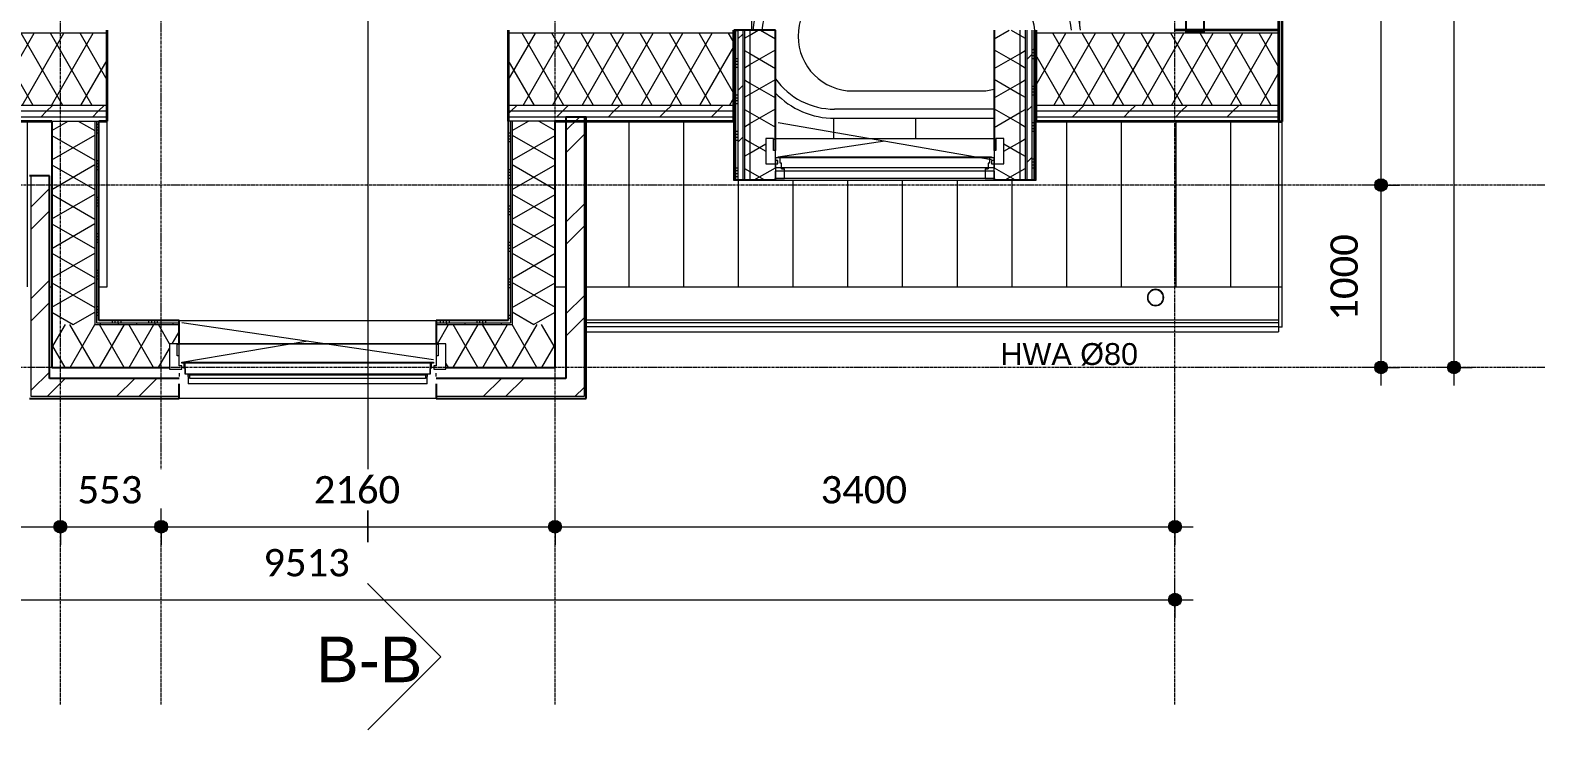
# Model space of a CAD drawing. Header units: millimetres. Extents: x -7971 to 7092, y -1127 to 14057.
# Drawn here: x -1784 to 6522, y -1127 to 2710 of the extents above; entities that cross this region are included whole.
import ezdxf

# ---------------------------------------------------------------- set-up
doc = ezdxf.new("R2010")
doc.units = ezdxf.units.MM
doc.linetypes.add('grid', pattern=[24, 15, -3, 3, -3])
for name, color, linetype, lineweight in [('A-ANNO-DIMS', 211, 'Continuous', 9), ('A-ANNO-DIMS-100', 211, 'Continuous', 9), ('A-FLOR-PATT', 8, 'Continuous', 9), ('A-GENM', 13, 'Continuous', 9), ('A-GLAZ', 151, 'Continuous', 9), ('A-ROOF', 132, 'Continuous', 9), ('A-ROOF-MCUT', 132, 'Continuous', 35), ('A-ROOF-OTLN', 132, 'Continuous', 9), ('A-ROOF-PATT', 132, 'Continuous', 35), ('A-WALL', 113, 'Continuous', 9), ('A-WALL-PATT', 111, 'Continuous', 25), ('G-ANNO-SYMB', 111, 'Continuous', 9), ('G-ANNO-TEXT', 231, 'Continuous', 9), ('I-WALL', 2, 'Continuous', 9), ('P-SANR-FIXT', 6, 'Continuous', 9), ('S-COLS', 52, 'Continuous', 9), ('S-GRID', 1, 'Continuous', 9)]:
    doc.layers.add(name, color=color, linetype=linetype, lineweight=lineweight)
doc.styles.add('Arial_1', font='arial.ttf', dxfattribs={"height": 250})
doc.styles.add('Arial_3', font='arial.ttf', dxfattribs={"height": 120})
doc.styles.add('Calibri', font='calibri.ttf', dxfattribs={"height": 150})
doc.dimstyles.new('00_BR_maatvoering_1_5mm', dxfattribs={"dimscale": 304.8, "dimtxt": 176.602264, "dimasz": 0.918635, "dimexe": 0.328084, "dimexo": 0.0625, "dimgap": 0.229659, "dimtad": 1, "dimdec": 0, "dimzin": 0, "dimdsep": 46, "dimtxsty": 'Calibri', "dimblk1": 'DOTSMALL', "dimblk2": 'DOTSMALL', "dimsah": 1, "dimcen": 0.09, "dimdle": 0.328084, "dimazin": 0, "dimtfac": 1, "dimtdec": 4, "dimtix": 1, "dimtmove": 0, "dimatfit": 3, "dimfxl": 0.328084, "dimfxlon": 1, "dimtvp": 1, "dimtfill": 1, "dimtolj": 1, "dimtzin": 0, "dimarcsym": 2})
pattern_1 = [(45, (0, 0), (-251.447, 251.447), []), (45, (0, 381), (-251.447, 251.447), [])]
pattern_2 = [(45, (0, 0), (-141.4214, 141.4214), [])]
pattern_3 = [(330, (2074.24, 2955.48), (70, 121.244), []), (30, (2074.24, 2955.48), (-70, 121.244), [])]
pattern_4 = [(150, (3730.24, 2955.48), (-70, -121.244), []), (210, (3730.24, 2955.48), (70, -121.244), [])]

# ---------------------------------------------------------------- blocks, each defined once
blk = doc.blocks.new('74_EA_ligbad-vrijstaand - 74_EA_ligbad-vrijstaand-462268-1ste verdieping')
at = {"layer": 'P-SANR-FIXT'}
for p, q in [((450, 450), (-450, 450)), ((-450, 400), (450, 400)), ((350, 300), (-350, 300)), ((-350, -300), (350, -300)), ((425, -400), (-450, -400)), ((-450, -450), (425, -450))]:
    blk.add_line(p, q, dxfattribs=at)
for centre, radius, start, end in [((-450, 0), 450, 90, 175.81687), ((450, 0), 450, 4.18313, 90), ((-450, 0), 400, 90, 175.29299), ((450, 0), 400, 4.70701, 90), ((-350, 0), 300, 90, 270), ((350, 0), 300, 6.308, 90), ((-450, 0), 400, 215.62611, 270), ((-450, 0), 450, 223.68425, 270), ((350, 0), 300, 270, 284.54295)]:
    blk.add_arc(centre, radius, start, end, dxfattribs=at)
blk = doc.blocks.new('KOZIJN_TYPE_E - KOZIJN_TYPE_D-2988663-1ste verdieping')
at = {"layer": 'A-GENM'}
for p, q in [((-705, -70), (-705, -89)), ((-672, -83), (-655, -83)), ((-672, -89), (-672, -83)), ((-655, -30), (655, -30)), ((-655, -30), (-655, -33)), ((-655, -33), (-655, -35)), ((-655, -35), (-655, -40)), ((-655, -40), (-655, -70)), ((-655, -83), (-655, -70)), ((655, -33), (655, -30)), ((655, -35), (655, -33)), ((655, -40), (655, -35)), ((655, -70), (655, -40)), ((655, -70), (655, -83)), ((655, -83), (672, -83)), ((672, -83), (672, -89)), ((705, -89), (705, -70)), ((-679, -114), (-679, -144)), ((-672, -89), (-672, -114)), ((672, -114), (672, -89)), ((679, -144), (679, -114))]:
    blk.add_line(p, q, dxfattribs=at)
at = {"layer": 'A-GLAZ'}
for p, q in [((-655, -83), (655, -83)), ((-654.5, -78), (654.5, -78)), ((-654.5, -83), (-654.5, -78)), ((-646, -58.5), (646, -58.5)), ((-646, -78), (-646, -58.5)), ((646, -58.5), (646, -78)), ((654.5, -78), (654.5, -83)), ((-691, -110), (-758, -110)), ((-758, -110), (-758, -250)), ((-705, -184), (-705, -129)), ((-705, -129), (-691, -129)), ((-691, -129), (-691, -110)), ((-689.5, -144), (689.5, -144)), ((-689.5, -149), (-689.5, -144)), ((689.5, -149), (-689.5, -149)), ((689.5, -367), (-689.5, -164)), ((-672, -144), (-672, -89)), ((689.5, -149), (0, -265.5)), ((672, -89), (672, -144)), ((689.5, -144), (689.5, -149)), ((758, -110), (691, -110)), ((691, -110), (691, -129)), ((691, -129), (705, -129)), ((705, -129), (705, -184)), ((758, -250), (758, -110)), ((-715, -250), (-715, -184)), ((-715, -184), (-705, -184)), ((-705, -250), (-705, -184)), ((705, -184), (715, -184)), ((705, -184), (705, -250)), ((715, -184), (715, -250)), ((-758, -250), (-715, -250)), ((705, -250), (-705, -250)), ((715, -250), (758, -250))]:
    blk.add_line(p, q, dxfattribs=at)
blk = doc.blocks.new('KOZIJN_TYPE_D - KOZIJN_TYPE_D-2168117-1ste verdieping')
at = {"layer": 'A-GENM'}
for p, q in [((-550, 0), (-600, 0)), ((-600, 0), (-600, -114)), ((-567, -84), (-567, -53)), ((-550, -53), (-567, -53)), ((-550, -53), (-550, 0)), ((600, 0), (550, 0)), ((550, 0), (550, -53)), ((567, -53), (550, -53)), ((567, -53), (567, -84)), ((600, -114), (600, 0)), ((-600, -114), (-574, -114)), ((-574, -114), (-574, -84)), ((-574, -84), (-567, -84)), ((567, -84), (574, -84)), ((574, -84), (574, -114)), ((574, -114), (600, -114))]:
    blk.add_line(p, q, dxfattribs=at)
at = {"layer": 'A-GLAZ'}
for p, q in [((-586, -80), (-653, -80)), ((-653, -80), (-653, -220)), ((-600, -40), (-600, 0)), ((-600, 0), (600, 0)), ((-600, -40), (600, -40)), ((-600, -114), (-600, -59)), ((-600, -59), (600, -59)), ((-586, -99), (-586, -80)), ((653, -80), (586, -80)), ((586, -80), (586, -99)), ((600, 0), (600, -40)), ((600, -59), (600, -114)), ((653, -220), (653, -80)), ((-610, -220), (-610, -154)), ((-610, -154), (-600, -154)), ((-600, -154), (-600, -99)), ((-600, -99), (-586, -99)), ((-600, -114), (600, -114)), ((584.5, -307), (-584.5, -104)), ((-584.5, -119), (-584.5, -114)), ((584.5, -119), (-584.5, -119)), ((584.5, -119), (0, -205.5)), ((584.5, -114), (584.5, -119)), ((586, -99), (600, -99)), ((600, -99), (600, -154)), ((600, -154), (610, -154)), ((610, -154), (610, -220)), ((-653, -220), (-610, -220)), ((600, -220), (-600, -220)), ((610, -220), (653, -220))]:
    blk.add_line(p, q, dxfattribs=at)
blk = doc.blocks.new('28_EB_HWA_grote slag - TRON60x2_5-V13-1ste verdieping')
at = {"layer": 'S-COLS'}
for radius, start, end in [(45, 360, 180), (45, 180, 360), (42.5, 0, 180), (42.5, 180, 360)]:
    blk.add_arc((-126.7, 0), radius, start, end, dxfattribs=at)
blk = doc.blocks.new('Section - gesloten pijl _ viewname _ sheetnumber-464714-1ste verdieping')
at = {"layer": 'G-ANNO-SYMB'}
for p, q in [((-4, 4), (-8, 0)), ((0, 0), (-4, 4)), ((0, 0), (5, 0))]:
    blk.add_line(p, q, dxfattribs=at)
blk = doc.blocks.new('DIMBLOCK1-1ste verdieping')
at = {"layer": 'A-ANNO-DIMS-100'}
h = blk.add_hatch(color=256, dxfattribs=at)
edge = h.paths.add_edge_path()
edge.add_arc((-5019.2, -13.7), 35, 0, 360)
h = blk.add_hatch(color=256, dxfattribs=at)
edge = h.paths.add_edge_path()
edge.add_arc((-1619.3, -13.7), 35, 0, 360)
for p, q in [((-5019.2, -13.7), (-5019.2, 86.3)), ((-1619.3, -13.7), (-1619.3, 86.3)), ((-5119.2, -13.7), (-1619.3, -13.7)), ((-5019.2, -13.7), (-5019.2, -113.7)), ((-1619.3, -13.7), (-1619.3, -113.7))]:
    blk.add_line(p, q, dxfattribs=at)
for centre in [(-5019.2, -13.7), (-1619.3, -13.7)]:
    blk.add_circle(centre, 35, dxfattribs=at)
at = {"layer": 'A-ANNO-DIMS-100', "color": 0, "insert": (-3562.4, 264.2), "char_height": 150, "width": 583.656, "attachment_point": 1, "line_spacing_factor": 1.158048, "style": 'Calibri', "bg_fill": 3, "box_fill_scale": 1.25, "bg_fill_color": 256, "bg_fill_true_color": 13158600, "bg_fill_transparency": 0}
blk.add_mtext('3400', dxfattribs=at)
blk = doc.blocks.new('_DotSmall')
at = {"color": 0, "linetype": 'ByBlock', "const_width": 0.5}
blk.add_lwpolyline([(-0.0625, 0, 1), (0.0625, 0, 1)], format="xyb", close=True, dxfattribs=at)
blk = doc.blocks.new('DIMBLOCK2-1ste verdieping')
at = {"layer": 'A-ANNO-DIMS-100'}
h = blk.add_hatch(color=256, dxfattribs=at)
edge = h.paths.add_edge_path()
edge.add_arc((-1619.3, -13.7), 35, 0, 360)
h = blk.add_hatch(color=256, dxfattribs=at)
edge = h.paths.add_edge_path()
edge.add_arc((-1066.3, -13.7), 35, 0, 360)
for p, q in [((-1619.3, -13.7), (-1619.3, 86.3)), ((-1066.3, -13.7), (-1066.3, 86.3)), ((-1619.3, -13.7), (-1066.3, -13.7)), ((-1619.3, -13.7), (-1619.3, -113.7)), ((-1066.3, -13.7), (-1066.3, -113.7))]:
    blk.add_line(p, q, dxfattribs=at)
for centre in [(-1619.3, -13.7), (-1066.3, -13.7)]:
    blk.add_circle(centre, 35, dxfattribs=at)
at = {"layer": 'A-ANNO-DIMS-100', "color": 0, "insert": (-1525.2, 264.2), "char_height": 150, "width": 437.742, "attachment_point": 1, "line_spacing_factor": 1.158048, "style": 'Calibri', "bg_fill": 3, "box_fill_scale": 1.25, "bg_fill_color": 256, "bg_fill_true_color": 13158600, "bg_fill_transparency": 0}
blk.add_mtext('553', dxfattribs=at)
blk = doc.blocks.new('DIMBLOCK3-1ste verdieping')
at = {"layer": 'A-ANNO-DIMS-100'}
h = blk.add_hatch(color=256, dxfattribs=at)
edge = h.paths.add_edge_path()
edge.add_arc((-1066.3, -13.7), 35, 0, 360)
h = blk.add_hatch(color=256, dxfattribs=at)
edge = h.paths.add_edge_path()
edge.add_arc((1093.7, -13.7), 35, 0, 360)
for p, q in [((-1066.3, -13.7), (-1066.3, 86.3)), ((1093.7, -13.7), (1093.7, 86.3)), ((-1066.3, -13.7), (1093.7, -13.7)), ((-1066.3, -13.7), (-1066.3, -113.7)), ((1093.7, -13.7), (1093.7, -113.7))]:
    blk.add_line(p, q, dxfattribs=at)
for centre in [(-1066.3, -13.7), (1093.7, -13.7)]:
    blk.add_circle(centre, 35, dxfattribs=at)
at = {"layer": 'A-ANNO-DIMS-100', "color": 0, "insert": (-229.5, 264.2), "char_height": 150, "width": 583.656, "attachment_point": 1, "line_spacing_factor": 1.158048, "style": 'Calibri', "bg_fill": 3, "box_fill_scale": 1.25, "bg_fill_color": 256, "bg_fill_true_color": 13158600, "bg_fill_transparency": 0}
blk.add_mtext('2160', dxfattribs=at)
blk = doc.blocks.new('DIMBLOCK4-1ste verdieping')
at = {"layer": 'A-ANNO-DIMS-100'}
h = blk.add_hatch(color=256, dxfattribs=at)
edge = h.paths.add_edge_path()
edge.add_arc((1093.7, -13.7), 35, 0, 360)
h = blk.add_hatch(color=256, dxfattribs=at)
edge = h.paths.add_edge_path()
edge.add_arc((4493.7, -13.7), 35, 0, 360)
for p, q in [((1093.7, -13.7), (1093.7, 86.3)), ((4493.7, -13.7), (4493.7, 86.3)), ((1093.7, -13.7), (4593.7, -13.7)), ((1093.7, -13.7), (1093.7, -113.7)), ((4493.7, -13.7), (4493.7, -113.7))]:
    blk.add_line(p, q, dxfattribs=at)
for centre in [(1093.7, -13.7), (4493.7, -13.7)]:
    blk.add_circle(centre, 35, dxfattribs=at)
at = {"layer": 'A-ANNO-DIMS-100', "color": 0, "insert": (2550.5, 264.2), "char_height": 150, "width": 583.656, "attachment_point": 1, "line_spacing_factor": 1.158048, "style": 'Calibri', "bg_fill": 3, "box_fill_scale": 1.25, "bg_fill_color": 256, "bg_fill_true_color": 13158600, "bg_fill_transparency": 0}
blk.add_mtext('3400', dxfattribs=at)
blk = doc.blocks.new('DIMBLOCK5-1ste verdieping')
at = {"layer": 'A-ANNO-DIMS-100'}
h = blk.add_hatch(color=256, dxfattribs=at)
edge = h.paths.add_edge_path()
edge.add_arc((-5019.2, -413.7), 35, 0, 360)
h = blk.add_hatch(color=256, dxfattribs=at)
edge = h.paths.add_edge_path()
edge.add_arc((4493.7, -413.7), 35, 0, 360)
for p, q in [((-5019.2, -413.7), (-5019.2, -313.7)), ((4493.7, -413.7), (4493.7, -313.7)), ((-5119.2, -413.7), (4593.7, -413.7)), ((-5019.2, -413.7), (-5019.2, -513.7)), ((4493.7, -413.7), (4493.7, -513.7))]:
    blk.add_line(p, q, dxfattribs=at)
for centre in [(-5019.2, -413.7), (4493.7, -413.7)]:
    blk.add_circle(centre, 35, dxfattribs=at)
at = {"layer": 'A-ANNO-DIMS-100', "color": 0, "insert": (-505.9, -135.8), "char_height": 150, "width": 583.656, "attachment_point": 1, "line_spacing_factor": 1.158048, "style": 'Calibri', "bg_fill": 3, "box_fill_scale": 1.25, "bg_fill_color": 256, "bg_fill_true_color": 13158600, "bg_fill_transparency": 0}
blk.add_mtext('9513', dxfattribs=at)
blk = doc.blocks.new('DIMBLOCK6-1ste verdieping')
at = {"layer": 'A-ANNO-DIMS-100'}
h = blk.add_hatch(color=256, dxfattribs=at)
edge = h.paths.add_edge_path()
edge.add_arc((5624.3, 1860.4), 35, 0, 360)
h = blk.add_hatch(color=256, dxfattribs=at)
edge = h.paths.add_edge_path()
edge.add_arc((5624.3, 860.4), 35, 0, 360)
for p, q in [((5624.3, 1860.4), (5524.3, 1860.4)), ((5624.3, 760.4), (5624.3, 1860.4)), ((5624.3, 1860.4), (5724.3, 1860.4)), ((5624.3, 860.4), (5524.3, 860.4)), ((5624.3, 860.4), (5724.3, 860.4))]:
    blk.add_line(p, q, dxfattribs=at)
for centre in [(5624.3, 1860.4), (5624.3, 860.4)]:
    blk.add_circle(centre, 35, dxfattribs=at)
at = {"layer": 'A-ANNO-DIMS-100', "color": 0, "insert": (5346.4, 1117.2), "char_height": 150, "width": 583.656, "attachment_point": 1, "rotation": 90, "line_spacing_factor": 1.158048, "style": 'Calibri', "bg_fill": 3, "box_fill_scale": 1.25, "bg_fill_color": 256, "bg_fill_true_color": 13158600, "bg_fill_transparency": 0}
blk.add_mtext('1000', dxfattribs=at)
blk = doc.blocks.new('DIMBLOCK7-1ste verdieping')
at = {"layer": 'A-ANNO-DIMS-100'}
h = blk.add_hatch(color=256, dxfattribs=at)
edge = h.paths.add_edge_path()
edge.add_arc((5624.3, 8973.5), 35, 0, 360)
h = blk.add_hatch(color=256, dxfattribs=at)
edge = h.paths.add_edge_path()
edge.add_arc((5624.3, 1860.4), 35, 0, 360)
for p, q in [((5624.3, 8973.5), (5524.3, 8973.5)), ((5624.3, 1860.4), (5624.3, 8973.5)), ((5624.3, 8973.5), (5724.3, 8973.5)), ((5624.3, 1860.4), (5524.3, 1860.4)), ((5624.3, 1860.4), (5724.3, 1860.4))]:
    blk.add_line(p, q, dxfattribs=at)
for centre in [(5624.3, 8973.5), (5624.3, 1860.4)]:
    blk.add_circle(centre, 35, dxfattribs=at)
at = {"layer": 'A-ANNO-DIMS-100', "color": 0, "insert": (5346.4, 5173.7), "char_height": 150, "width": 583.656, "attachment_point": 1, "rotation": 90, "line_spacing_factor": 1.158048, "style": 'Calibri', "bg_fill": 3, "box_fill_scale": 1.25, "bg_fill_color": 256, "bg_fill_true_color": 13158600, "bg_fill_transparency": 0}
blk.add_mtext('7113', dxfattribs=at)
blk = doc.blocks.new('DIMBLOCK9-1ste verdieping')
at = {"layer": 'A-ANNO-DIMS-100'}
h = blk.add_hatch(color=256, dxfattribs=at)
edge = h.paths.add_edge_path()
edge.add_arc((6024.3, 11075.3), 35, 0, 360)
h = blk.add_hatch(color=256, dxfattribs=at)
edge = h.paths.add_edge_path()
edge.add_arc((6024.3, 860.4), 35, 0, 360)
for p, q in [((6024.3, 760.4), (6024.3, 11175.3)), ((6024.3, 11075.3), (5924.3, 11075.3)), ((6024.3, 11075.3), (6124.3, 11075.3)), ((6024.3, 860.4), (5924.3, 860.4)), ((6024.3, 860.4), (6124.3, 860.4))]:
    blk.add_line(p, q, dxfattribs=at)
for centre in [(6024.3, 11075.3), (6024.3, 860.4)]:
    blk.add_circle(centre, 35, dxfattribs=at)
at = {"layer": 'A-ANNO-DIMS-100', "color": 0, "insert": (5746.4, 5663.8), "char_height": 150, "width": 729.57, "attachment_point": 1, "rotation": 90, "line_spacing_factor": 1.158048, "style": 'Calibri', "bg_fill": 3, "box_fill_scale": 1.25, "bg_fill_color": 256, "bg_fill_true_color": 13158600, "bg_fill_transparency": 0}
blk.add_mtext('10215', dxfattribs=at)

msp = doc.modelspace()

# ---------------------------------------------------------------- hatches: boundary and pattern name
at = {"layer": 'A-FLOR-PATT'}
h = msp.add_hatch(dxfattribs=at)
h.set_pattern_fill('FP_66', color=256, style=0, pattern_type=2)
h.set_pattern_definition([(270, (3072.24, 4633.88), (450, 3e-14), []), (0, (3072.24, 4633.88), (0, 450), [])])
h.paths.add_polyline_path([(2302.2, 2116.9), (3502.2, 2116.9), (3502.2, 2226.9), (2627.2, 2226.9), (2553.2, 2233), (2481.1, 2251.3), (2413.1, 2281.1), (2350.8, 2321.8), (2302.2, 2366.5), (2302.2, 2226.9)])
h.paths.add_polyline_path([(2124.7, 2709.7), (2178.8, 2709.7), (2178.8, 2714), (2191, 2787.3), (2215.1, 2857.6), (2250.5, 2923), (2296.2, 2981.7), (2350.8, 3032), (2413.1, 3072.6), (2481.1, 3102.5), (2557.8, 3121.1), (2627.2, 3126.9), (3527.2, 3126.9), (3601.3, 3120.7), (3676.7, 3101), (3741.4, 3072.6), (3803.6, 3032), (3858.3, 2981.7), (3904, 2923), (3939.3, 2857.6), (3964.6, 2780.4), (3975.7, 2709.7), (4237.2, 2709.7), (4237.2, 4119.9), (4234.6, 4119.4), (4234.6, 4116.9), (4219, 4116.9), (4219, 4119.4), (4214.3, 4119.4), (4214.3, 4659.4), (4237.2, 4659.4), (4237.2, 7150.9), (3827.2, 7150.9), (3827.2, 7117.9), (3811.3, 7117.9), (3812.2, 7083.1), (3818.7, 7082.2), (3819.5, 7083.1), (3876.2, 7082.3), (3876.2, 7035.1), (3819.5, 7035.9), (3818.7, 7035.1), (3728.6, 7035.1), (3728.7, 6805.7), (3841.1, 6805.7), (3844.1, 6802.7), (3844.1, 6555), (3841.1, 6552), (3593.4, 6552), (3590.4, 6555), (3590.4, 6802.7), (3593.4, 6805.7), (3705.8, 6805.7), (3705.7, 7035.1), (3615.7, 7035.9), (3615, 7035.7), (3568.2, 7035.1), (3568.2, 7035.3), (3558.3, 7036.6), (3558.8, 7082.9), (3615, 7082.1), (3615.7, 7083.1), (3622.2, 7083.1), (3622.2, 7117.9), (3607.2, 7117.9), (3607.2, 7150.9), (3237.2, 7150.9), (3237.2, 5716.9), (3137.2, 5716.9), (3137.2, 7150.9), (1907.2, 7150.9), (1907.2, 7144.9), (1915.2, 7144.9), (1915.2, 7094.9), (1907.2, 7094.9), (1907.2, 6294.9), (1915.2, 6294.9), (1915.2, 6244.9), (1907.2, 6244.9), (1907.2, 5116.9), (1976, 5116.9), (1976, 5191), (2388.4, 5190.2), (2388.4, 5116.9), (2427.2, 5116.9), (2427.2, 3596.9), (2388.4, 3596.9), (2387.6, 3522.8), (1976, 3522.8), (1976, 3596.9), (1907.2, 3596.9), (1907.2, 2709.7), (2123.2, 2709.7)])
h.paths.add_polyline_path([(2364.5, 3546.9), (2364.5, 3596.9), (1999.9, 3596.9), (1999.9, 3546.9), (2124.7, 3546.9)])
h.paths.add_polyline_path([(2364.5, 5116.9), (2364.5, 5166.8), (1999.9, 5166.8), (1999.9, 5116.9), (2339.8, 5116.9)])
h.paths.add_polyline_path([(3677.9, 7092.2), (3677.9, 7096.9), (3701.6, 7096.9), (3701.6, 7127.1), (3682.2, 7127.6), (3682.2, 7150.9), (3677.2, 7150.9), (3677.2, 7117.9), (3661.3, 7117.9), (3662.2, 7092.2), (3677.2, 7092.2)])
h.paths.add_polyline_path([(3770.6, 7096.9), (3772.2, 7096.9), (3773.2, 7117.9), (3757.2, 7117.9), (3757.2, 7150.9), (3752.2, 7150.9), (3751.8, 7127.1), (3732.9, 7127.1), (3732.9, 7096.9), (3751.8, 7097.5), (3748, 7109.1), (3749, 7112.9), (3752.2, 7115.8), (3755.5, 7116.6), (3759.3, 7115.6), (3762, 7112.9), (3768.7, 7096.9), (3770.2, 7096.9)])
at = {"layer": 'A-ROOF-PATT', "lineweight": 9}
h = msp.add_hatch(dxfattribs=at)
h.set_pattern_fill('FP_33', color=256, style=0, pattern_type=2)
h.set_pattern_definition(pattern_2)
h.paths.add_polyline_path([(5062.1, 2233.2), (5062.1, 2265.4), (3730.2, 2265.4), (3730.2, 2233.2), (4993, 2233.2)])
h.paths.add_polyline_path([(2074.2, 2233.2), (2074.2, 2265.4), (837.2, 2265.4), (837.2, 2233.2), (1551, 2233.2)])
h.paths.add_polyline_path([(-1362.8, 2233.2), (-1362.8, 2265.4), (-2599.8, 2265.4), (-2599.8, 2233.2), (-1891, 2233.2)])
h.paths.add_polyline_path([(-4255.8, 2233.2), (-4255.8, 2265.4), (-5587.6, 2265.4), (-5587.6, 2233.2), (-5333.1, 2233.2)])
h.paths.add_polyline_path([(-5333.1, 10670.2), (-4255.8, 10670.2), (-4255.8, 10702.5), (-5587.6, 10702.5), (-5587.6, 10670.2)])
h.paths.add_polyline_path([(-1317.4, 10670.2), (-1110.8, 10670.2), (-1110.8, 10702.5), (-2599.8, 10702.5), (-2599.8, 10670.2), (-1891, 10670.2)])
h.paths.add_polyline_path([(545.2, 10670.2), (2074.2, 10670.2), (2074.2, 10702.5), (545.2, 10702.5)])
h.paths.add_polyline_path([(3730.2, 10670.2), (5062.1, 10670.2), (5062.1, 10702.5), (3730.2, 10702.5)])
h = msp.add_hatch(dxfattribs=at)
h.set_pattern_fill('FP_33', color=256, style=0, pattern_type=2)
h.set_pattern_definition(pattern_2)
h.paths.add_polyline_path([(4993, 2265.4), (5062.1, 2265.4), (5062.1, 2297.7), (3730.2, 2297.7), (3730.2, 2265.4), (3845.7, 2265.4)])
h.paths.add_polyline_path([(2074.2, 2265.4), (2074.2, 2297.7), (837.2, 2297.7), (837.2, 2265.4), (1551, 2265.4)])
h.paths.add_polyline_path([(-1362.8, 2265.4), (-1362.8, 2297.7), (-2599.8, 2297.7), (-2599.8, 2265.4), (-1891, 2265.4)])
h.paths.add_polyline_path([(-4255.8, 2265.4), (-4255.8, 2297.7), (-5587.6, 2297.7), (-5587.6, 2265.4), (-5333.1, 2265.4)])
h.paths.add_polyline_path([(-2599.8, 10638), (-1110.8, 10638), (-1110.8, 10670.2), (-2599.8, 10670.2), (-2599.8, 10643.6)])
h.paths.add_polyline_path([(3845.7, 10638), (5062.1, 10638), (5062.1, 10670.2), (3730.2, 10670.2), (3730.2, 10638)])
h.paths.add_polyline_path([(-5333.1, 10638), (-4255.8, 10638), (-4255.8, 10670.2), (-5587.6, 10670.2), (-5587.6, 10638)])
h.paths.add_polyline_path([(545.2, 10638), (2074.2, 10638), (2074.2, 10670.2), (545.2, 10670.2), (545.2, 10643.6)])
h = msp.add_hatch(dxfattribs=at)
h.set_pattern_fill('FP_37', color=256, angle=60, style=0, pattern_type=2)
h.set_pattern_definition([(60, (-262.75, 2211.16), (-121.2436, 70), []), (120, (-262.75, 2211.16), (-121.2436, -70), [])])
h.paths.add_polyline_path([(4993, 2297.7), (5062.1, 2297.7), (5062.1, 2693.6), (3730.2, 2693.6), (3730.2, 2297.7), (3845.7, 2297.7)])
h.paths.add_polyline_path([(2074.2, 2297.7), (2074.2, 2693.6), (837.2, 2693.6), (837.2, 2297.7), (1551, 2297.7)])
h.paths.add_polyline_path([(-1891, 2297.7), (-1362.8, 2297.7), (-1362.8, 2693.6), (-2599.8, 2693.6), (-2599.8, 2297.7)])
h.paths.add_polyline_path([(-4255.8, 2297.7), (-4255.8, 2693.6), (-5587.6, 2693.6), (-5587.6, 2297.7), (-5333.1, 2297.7)])
h.paths.add_polyline_path([(545.2, 10242.1), (2074.2, 10242.1), (2074.2, 10638), (545.2, 10638)])
h.paths.add_polyline_path([(-5587.6, 10242.1), (-4255.8, 10242.1), (-4255.8, 10638), (-5587.6, 10638)])
h.paths.add_polyline_path([(5062.1, 10242.1), (5062.1, 10638), (3730.2, 10638), (3730.2, 10242.1), (4993, 10242.1)])
h.paths.add_polyline_path([(-2599.8, 10242.1), (-1110.8, 10242.1), (-1110.8, 10638), (-2599.8, 10638)])
h = msp.add_hatch(dxfattribs=at)
h.set_pattern_fill('FP_38', color=256, style=0, pattern_type=2)
h.set_pattern_definition([(0, (-262.74, 2211.16), (3e-14, 100), [])])
h.paths.add_polyline_path([(4993, 2693.6), (5062.1, 2693.6), (5062.1, 2709.7), (3730.2, 2709.7), (3730.2, 2693.6), (4419.3, 2693.6)])
h.paths.add_polyline_path([(2074.2, 2693.6), (2074.2, 2709.7), (837.2, 2709.7), (837.2, 2693.6), (1551, 2693.6)])
h.paths.add_polyline_path([(-1362.8, 2693.6), (-1362.8, 2709.7), (-2599.8, 2709.7), (-2599.8, 2693.6), (-1891, 2693.6)])
h.paths.add_polyline_path([(-4255.8, 2693.6), (-4255.8, 2709.7), (-5587.6, 2709.7), (-5587.6, 2693.6), (-5333.1, 2693.6)])
h.paths.add_polyline_path([(4249.7, 10226), (5062.1, 10226), (5062.1, 10242.1), (3730.2, 10242.1), (3730.2, 10226), (4237.2, 10226)])
h.paths.add_polyline_path([(783.7, 10226), (2074.2, 10226), (2074.2, 10242.1), (545.2, 10242.1), (545.2, 10226), (771.2, 10226)])
h.paths.add_polyline_path([(-2599.8, 10226), (-1110.8, 10226), (-1110.8, 10242.1), (-2599.8, 10242.1)])
h.paths.add_polyline_path([(-5587.6, 10226), (-4255.8, 10226), (-4255.8, 10242.1), (-5587.6, 10242.1)])
h = msp.add_hatch(dxfattribs=at)
h.set_pattern_fill('FP_40', color=256, style=0, pattern_type=2)
h.set_pattern_definition([(90, (0, 1271.46), (-300, 2e-14), [])])
h.paths.add_polyline_path([(5062.1, 1301.9), (5062.1, 2211.2), (3730.2, 2211.2), (3730.2, 1885), (2074.2, 1885), (2074.2, 2211.2), (1263.7, 2211.2), (1263.7, 1301.9), (4993, 1301.9)])
h.paths.add_polyline_path([(1093.7, 1301.9), (1153.7, 1301.9), (1153.7, 2211.2), (1093.7, 2211.2), (1093.7, 1459)])
h.paths.add_polyline_path([(-1665.5, 1301.9), (-1665.5, 2211.2), (-2599.8, 2211.2), (-2599.8, 1885), (-4255.8, 1885), (-4255.8, 2211.2), (-5587.6, 2211.2), (-5587.6, 1301.9), (-1789.3, 1301.9), (-1789.3, 1911.4), (-1679.3, 1911.4), (-1679.3, 1301.9)])
h.paths.add_polyline_path([(-1362.8, 1301.9), (-1362.8, 2211.2), (-1409, 2211.2), (-1409, 1301.9)])
at = {"layer": 'A-WALL-PATT', "lineweight": 9}
h = msp.add_hatch(dxfattribs=at)
h.set_pattern_fill('FP_65', color=256, angle=90, style=0, pattern_type=2)
h.set_pattern_definition([(360, (2074.24, 2955.48), (2e-13, 200), []), (360, (2074.24, 2939.48), (2e-13, 200), []), (360, (2074.24, 2923.48), (2e-13, 200), []), (360, (2074.24, 2907.48), (2e-13, 200), [])])
h.paths.add_polyline_path([(2096.2, 1888.9), (2096.2, 2709.7), (2084.2, 2709.7), (2084.2, 1888.9)])
h = msp.add_hatch(dxfattribs=at)
h.set_pattern_fill('FP_33', color=256, style=0, pattern_type=2)
h.set_pattern_definition(pattern_2)
h.paths.add_polyline_path([(2123.2, 1888.9), (2123.2, 2709.7), (2096.2, 2709.7), (2096.2, 1888.9)])
h = msp.add_hatch(dxfattribs=at)
h.set_pattern_fill('FP_64', color=256, angle=60, style=0, pattern_type=2)
h.set_pattern_definition(pattern_3)
h.paths.add_polyline_path([(2162.2, 1888.9), (2162.2, 2709.7), (2132.2, 2709.7), (2132.2, 1888.9)])
h = msp.add_hatch(dxfattribs=at)
h.set_pattern_fill('FP_64', color=256, angle=60, style=0, pattern_type=2)
h.set_pattern_definition(pattern_3)
h.paths.add_polyline_path([(2162.2, 1888.9), (2302.2, 1888.9), (2302.2, 1976.9), (2249.2, 1976.9), (2249.2, 2116.9), (2292.2, 2116.9), (2292.2, 2050.9), (2302.2, 2050.9), (2302.2, 2709.7), (2162.2, 2709.7), (2162.2, 1896.9)])
h = msp.add_hatch(dxfattribs=at)
h.set_pattern_fill('FP_67', color=256, angle=60, style=0, pattern_type=2)
h.set_pattern_definition(pattern_4)
h.paths.add_polyline_path([(3504.7, 1888.9), (3642.2, 1888.9), (3642.2, 2709.7), (3502.2, 2709.7), (3502.2, 2050.9), (3512.2, 2050.9), (3512.2, 2116.9), (3555.2, 2116.9), (3555.2, 1976.9), (3502.2, 1976.9), (3502.2, 1888.9)])
h = msp.add_hatch(dxfattribs=at)
h.set_pattern_fill('FP_67', color=256, angle=60, style=0, pattern_type=2)
h.set_pattern_definition(pattern_4)
h.paths.add_polyline_path([(3642.2, 1888.9), (3672.2, 1888.9), (3672.2, 2709.7), (3642.2, 2709.7), (3642.2, 2033)])
h = msp.add_hatch(dxfattribs=at)
h.set_pattern_fill('FP_33', color=256, style=0, pattern_type=2)
h.set_pattern_definition(pattern_2)
h.paths.add_polyline_path([(3681.2, 1888.9), (3708.2, 1888.9), (3708.2, 2709.7), (3681.2, 2709.7), (3681.2, 2033)])
h = msp.add_hatch(dxfattribs=at)
h.set_pattern_fill('FP_68', color=256, angle=90, style=0, pattern_type=2)
h.set_pattern_definition([(180, (3730.24, 2955.48), (-6e-13, -200), []), (180, (3730.24, 2971.48), (-6e-13, -200), []), (180, (3730.24, 2987.48), (-6e-13, -200), []), (180, (3730.24, 3003.48), (-6e-13, -200), [])])
h.paths.add_polyline_path([(3720.2, 1888.9), (3720.2, 2709.7), (3708.2, 2709.7), (3708.2, 1888.9)])
h = msp.add_hatch(dxfattribs=at)
h.set_pattern_fill('FP_53', color=256, style=0, pattern_type=2)
h.set_pattern_definition([(0, (0, 0), (406.4, 101.6), [33.528, -271.272, 33.528, -271.272, -1625.6]), (0, (0, 0), (406.4, 101.6), [-609.6, 33.528, -576.072, 33.528, -271.272, -711.2]), (0, (0, 0), (406.4, 101.6), [-1524, 33.528, -169.672, 33.528, -474.472]), (120, (152.4, 50.8), (-291.1882, 301.1527), [33.528, -271.272, 33.528, -271.272, -1625.6]), (120, (152.4, 50.8), (-291.1882, 301.1527), [-609.6, 33.528, -576.072, 33.528, -271.272, -711.2]), (120, (152.4, 50.8), (-291.1882, 301.1527), [-1524, 33.528, -169.672, 33.528, -474.472]), (240, (203.2, 254), (-115.2118, -402.7527), [33.528, -271.272, 33.528, -271.272, -1625.6]), (240, (203.2, 254), (-115.2118, -402.7527), [-609.6, 33.528, -576.072, 33.528, -271.272, -711.2]), (240, (203.2, 254), (-115.2118, -402.7527), [-1524, 33.528, -169.672, 33.528, -474.472])])
h.paths.add_polyline_path([(3720.2, 1888.9), (3730.2, 1888.9), (3730.2, 2709.7), (3720.2, 2709.7), (3720.2, 2033)])
h = msp.add_hatch(dxfattribs=at)
h.set_pattern_fill('FP_44', color=256, angle=60, style=0, pattern_type=2)
h.set_pattern_definition([(150, (-1409.01, 2146.58), (-70, -121.244), []), (210, (-1409.01, 2146.58), (70, -121.244), [])])
h.paths.add_polyline_path([(-1430.5, 1095.4), (-1430.5, 2211.2), (-1665.5, 2211.2), (-1665.5, 1095.4), (-1604.2, 1095.4)])
h = msp.add_hatch(dxfattribs=at)
h.set_pattern_fill('FP_43', color=256, angle=90, style=0, pattern_type=2)
h.set_pattern_definition([(180, (-1409, 2146.58), (-4e-13, -200), []), (180, (-1409, 2162.58), (-4e-13, -200), []), (180, (-1409, 2178.58), (-4e-13, -200), []), (180, (-1409, 2194.58), (-4e-13, -200), [])])
h.paths.add_polyline_path([(-1421.5, 1116.9), (-1409, 1116.9), (-1409, 2211.2), (-1421.5, 2211.2), (-1421.5, 1172)])
h = msp.add_hatch(dxfattribs=at)
h.set_pattern_fill('FP_42', color=256, angle=90, style=0, pattern_type=2)
h.set_pattern_definition([(360, (837.2, 2146.58), (4e-13, 200), []), (360, (837.2, 2130.58), (4e-13, 200), []), (360, (837.2, 2114.58), (4e-13, 200), []), (360, (837.2, 2098.58), (4e-13, 200), [])])
h.paths.add_polyline_path([(849.7, 1116.9), (849.7, 2211.2), (837.2, 2211.2), (837.2, 1116.9)])
h = msp.add_hatch(dxfattribs=at)
h.set_pattern_fill('FP_41', color=256, angle=60, style=0, pattern_type=2)
h.set_pattern_definition([(330, (837.2, 2146.58), (70, 121.244), []), (30, (837.2, 2146.58), (-70, 121.244), [])])
h.paths.add_polyline_path([(1093.7, 1095.4), (1093.7, 2211.2), (858.7, 2211.2), (858.7, 1095.4), (977.3, 1095.4)])
h = msp.add_hatch(dxfattribs=at)
h.set_pattern_fill('FP_8', color=256, style=0, pattern_type=2)
h.set_pattern_definition(pattern_1)
h.paths.add_polyline_path([(1153.7, 800.4), (1253.7, 800.4), (1253.7, 2233.2), (1153.7, 2233.2), (1153.7, 885)])
h = msp.add_hatch(dxfattribs=at)
h.set_pattern_fill('FP_8', color=256, style=0, pattern_type=2)
h.set_pattern_definition(pattern_1)
h.paths.add_polyline_path([(-1679.3, 700.4), (-1679.3, 1911.4), (-1779.3, 1911.4), (-1779.3, 700.4)])
h = msp.add_hatch(dxfattribs=at)
h.set_pattern_fill('FP_4', color=256, angle=-300, style=0, pattern_type=2)
h.set_pattern_definition([(240, (-285.9, 1116.87), (121.244, -70), []), (300, (-285.9, 1116.87), (121.244, 70), [])])
h.paths.add_polyline_path([(1093.7, 860.4), (1093.7, 1095.4), (442.2, 1095.4), (442.2, 990.4), (495.2, 990.4), (495.2, 860.4)])
h.paths.add_polyline_path([(-1020.8, 860.4), (-1020.8, 990.4), (-967.8, 990.4), (-967.8, 1095.4), (-1665.5, 1095.4), (-1665.5, 860.4)])
h = msp.add_hatch(dxfattribs=at)
h.set_pattern_fill('FP_5', color=256, style=0, pattern_type=2)
h.set_pattern_definition([(90, (0, 0), (-100, 6e-15), [])])
h.paths.add_polyline_path([(442.2, 1095.4), (858.7, 1095.4), (858.7, 1104.4), (442.2, 1104.4)])
h.paths.add_polyline_path([(-1317.4, 1095.4), (-967.8, 1095.4), (-967.8, 1104.4), (-1430.5, 1104.4), (-1430.5, 1095.4)])
h = msp.add_hatch(dxfattribs=at)
h.set_pattern_fill('FP_3', color=256, angle=-270, style=0, pattern_type=2)
h.set_pattern_definition([(270, (-285.9, 1116.88), (200, -3e-13), []), (270, (-301.9, 1116.88), (200, -3e-13), []), (270, (-317.9, 1116.88), (200, -3e-13), []), (270, (-333.9, 1116.88), (200, -3e-13), [])])
h.paths.add_polyline_path([(442.2, 1104.4), (849.7, 1104.4), (849.7, 1116.9), (442.2, 1116.9)])
h.paths.add_polyline_path([(-967.8, 1104.4), (-967.8, 1116.9), (-1421.5, 1116.9), (-1421.5, 1104.4), (-1317.4, 1104.4)])
h = msp.add_hatch(dxfattribs=at)
h.set_pattern_fill('FP_8', color=256, style=0, pattern_type=2)
h.set_pattern_definition(pattern_1)
h.paths.add_polyline_path([(1253.7, 700.4), (1253.7, 800.4), (442.2, 800.4), (442.2, 700.4)])
h.paths.add_polyline_path([(-967.8, 700.4), (-967.8, 800.4), (-1679.3, 800.4), (-1679.3, 700.4)])

# ---------------------------------------------------------------- linework, layer by layer
at = {"layer": 'A-ROOF'}
for p, q in [((-1362.8, 2693.6), (-2599.8, 2693.6)), ((2074.2, 2693.6), (837.2, 2693.6)), ((5062.1, 2693.6), (3730.2, 2693.6)), ((-1362.8, 2297.7), (-2599.8, 2297.7)), ((-1362.8, 2265.4), (-2599.8, 2265.4)), ((2074.2, 2297.7), (837.2, 2297.7)), ((2074.2, 2265.4), (837.2, 2265.4)), ((5062.1, 2297.7), (3730.2, 2297.7)), ((5062.1, 2265.4), (3730.2, 2265.4)), ((-1362.8, 2233.2), (-2599.8, 2233.2)), ((-1665.5, 2211.2), (-1409, 2211.2)), ((-1362.8, 1301.9), (-1362.8, 2211.2)), ((2074.2, 2233.2), (837.2, 2233.2)), ((5062.1, 2233.2), (3730.2, 2233.2)), ((2074.2, 1885), (2074.2, 1888.9)), ((3730.2, 1885), (2074.2, 1885)), ((3730.2, 1888.9), (3730.2, 1885)), ((-1679.3, 1301.9), (-1665.5, 1301.9)), ((-1409, 1301.9), (-1362.8, 1301.9)), ((1093.7, 1301.9), (1153.7, 1301.9)), ((1263.7, 1301.9), (5062.1, 1301.9))]:
    msp.add_line(p, q, dxfattribs=at)
at = {"layer": 'A-ROOF', "lineweight": 35}
for p, q in [((-1362.8, 2211.2), (-1362.8, 2709.7)), ((837.2, 2709.7), (837.2, 2211.2)), ((2074.2, 2211.2), (2074.2, 2709.7)), ((3730.2, 2709.7), (3730.2, 2211.2)), ((5062.1, 2709.7), (4493.7, 2709.7)), ((-2599.8, 2211.2), (-1665.5, 2211.2)), ((-1409, 2211.2), (-1362.8, 2211.2)), ((1093.7, 2211.2), (2074.2, 2211.2)), ((3730.2, 2211.2), (5062.1, 2211.2))]:
    msp.add_line(p, q, dxfattribs=at)
at = {"layer": 'A-ROOF-MCUT'}
for p, q in [((5062.1, 2869.1), (5062.1, 2209.3)), ((5081.1, 2209.3), (5081.1, 2869.1)), ((5062.1, 2209.3), (5081.1, 2209.3))]:
    msp.add_line(p, q, dxfattribs=at)
at = {"layer": 'A-ROOF-OTLN'}
for p, q in [((5062.1, 2209.3), (5062.1, 1055.3)), ((5081.1, 1081), (5081.1, 2209.3)), ((5081.1, 1300), (5062.1, 1300)), ((1263.7, 1121.3), (5062.1, 1121.3)), ((1263.7, 1107.6), (5062.1, 1107.6)), ((5062.1, 1082.4), (1263.7, 1082.4)), ((5081.1, 1081), (5062.1, 1081)), ((1263.7, 1055.3), (5062.1, 1055.3))]:
    msp.add_line(p, q, dxfattribs=at)
at = {"layer": 'A-WALL', "lineweight": 25}
for p, q in [((4553.7, 10257.5), (4553.7, 2699.8)), ((4653.7, 2699.8), (4653.7, 10257.5)), ((4553.7, 2699.8), (4653.7, 2699.8)), ((1263.7, 2233.2), (1153.7, 2233.2)), ((1153.7, 2233.2), (1153.7, 800.4)), ((1263.7, 690.4), (1263.7, 2233.2)), ((-1679.3, 1911.4), (-1789.3, 1911.4)), ((-1679.3, 800.4), (-1679.3, 1911.4)), ((-967.8, 800.4), (-1679.3, 800.4)), ((-967.8, 690.4), (-967.8, 770.4)), ((1153.7, 800.4), (442.2, 800.4)), ((442.2, 770.4), (442.2, 690.4)), ((-1789.3, 690.4), (-967.8, 690.4)), ((442.2, 690.4), (1263.7, 690.4))]:
    msp.add_line(p, q, dxfattribs=at)
at = {"layer": 'A-WALL'}
for p, q in [((2084.2, 2709.7), (2084.2, 1888.9)), ((2096.2, 2709.7), (2096.2, 1888.9)), ((2123.2, 2709.7), (2123.2, 1888.9)), ((2132.2, 2709.7), (2132.2, 1888.9)), ((2162.2, 2709.7), (2162.2, 1888.9)), ((3642.2, 2709.7), (3642.2, 1888.9)), ((3672.2, 2709.7), (3672.2, 1888.9)), ((3681.2, 2709.7), (3681.2, 1888.9)), ((3708.2, 2709.7), (3708.2, 1888.9)), ((3720.2, 2709.7), (3720.2, 1888.9)), ((-1430.5, 2211.2), (-1430.5, 1095.4)), ((-1421.5, 2211.2), (-1421.5, 1104.4)), ((1093.7, 2211.2), (837.2, 2211.2)), ((849.7, 2211.2), (849.7, 1104.4)), ((858.7, 2211.2), (858.7, 1095.4)), ((1253.7, 2233.2), (1253.7, 700.4)), ((-1779.3, 700.4), (-1779.3, 1911.4)), ((-1430.5, 1095.4), (-967.8, 1095.4)), ((-1421.5, 1104.4), (-967.8, 1104.4)), ((442.2, 1104.4), (849.7, 1104.4)), ((442.2, 1095.4), (858.7, 1095.4)), ((-967.8, 700.4), (-1779.3, 700.4)), ((442.2, 690.4), (-967.8, 690.4)), ((1253.7, 700.4), (442.2, 700.4))]:
    msp.add_line(p, q, dxfattribs=at)
at = {"layer": 'G-ANNO-SYMB'}
msp.add_line((67.2, 13257.3), (67.2, -327.1), dxfattribs=at)
at = {"layer": 'I-WALL', "lineweight": 25}
for p, q in [((2302.2, 2709.7), (2074.2, 2709.7)), ((2074.2, 2709.7), (2074.2, 1888.9)), ((2302.2, 2050.9), (2302.2, 2709.7)), ((3502.2, 2709.7), (3502.2, 2050.9)), ((3730.2, 1888.9), (3730.2, 2709.7)), ((-1665.5, 2211.2), (-1665.5, 860.4)), ((-1409, 1116.9), (-1409, 2211.2)), ((837.2, 2211.2), (837.2, 1116.9)), ((1093.7, 860.4), (1093.7, 2211.2)), ((2074.2, 1888.9), (2302.2, 1888.9)), ((2302.2, 1888.9), (2302.2, 1896.9)), ((3502.2, 1896.9), (3502.2, 1888.9)), ((3502.2, 1888.9), (3730.2, 1888.9)), ((-967.8, 1116.9), (-1409, 1116.9)), ((-967.8, 990.4), (-967.8, 1116.9)), ((837.2, 1116.9), (442.2, 1116.9)), ((442.2, 1116.9), (442.2, 990.4)), ((-977.8, 990.4), (-967.8, 990.4)), ((442.2, 990.4), (452.2, 990.4)), ((-1665.5, 860.4), (-1020.8, 860.4)), ((495.2, 860.4), (1093.7, 860.4))]:
    msp.add_line(p, q, dxfattribs=at)
at = {"layer": 'I-WALL'}
for p, q in [((-967.8, 1116.9), (442.2, 1116.9)), ((442.2, 990.4), (-967.8, 990.4))]:
    msp.add_line(p, q, dxfattribs=at)
at = {"layer": 'S-GRID', "linetype": 'grid'}
for p, q in [((-1066.3, -988.7), (-1066.3, 13256.3)), ((1093.7, -988.7), (1093.7, 13256.3)), ((4493.7, -988.7), (4493.7, 13256.3)), ((-1619.3, -988.7), (-1619.3, 11986.3)), ((6521.6, 1860.4), (-7016.6, 1860.4)), ((6521.6, 860.4), (-7016.6, 860.4))]:
    msp.add_line(p, q, dxfattribs=at)

# ---------------------------------------------------------------- block references
at = {"layer": 'A-GLAZ', "rotation": 180}
for name, p in [('KOZIJN_TYPE_D - KOZIJN_TYPE_D-2168117-1ste verdieping', (2902.2, 1896.9)), ('KOZIJN_TYPE_E - KOZIJN_TYPE_D-2988663-1ste verdieping', (-262.8, 740.4))]:
    msp.add_blockref(name, p, dxfattribs=at)
at = {"layer": 'G-ANNO-SYMB', "extrusion": (0, 0, -1), "xscale": 99.99999999999993, "yscale": 99.99999999999993, "zscale": 99.99999999999993, "rotation": 90.00000000000053}
msp.add_blockref('Section - gesloten pijl _ viewname _ sheetnumber-464714-1ste verdieping', (-67.2, -327.1), dxfattribs=at)
at = {"layer": 'P-SANR-FIXT'}
msp.add_blockref('74_EA_ligbad-vrijstaand - 74_EA_ligbad-vrijstaand-462268-1ste verdieping', (3077.2, 2676.9), dxfattribs=at)
at = {"layer": 'S-COLS', "rotation": 90.00000000000011}
msp.add_blockref('28_EB_HWA_grote slag - TRON60x2_5-V13-1ste verdieping', (4387.2, 1370.4), dxfattribs=at)

# ---------------------------------------------------------------- texts
at = {"layer": 'G-ANNO-SYMB', "insert": (-215.8, -616.4), "char_height": 250, "width": 705.485, "attachment_point": 1, "style": 'Arial_1'}
msp.add_mtext('B-B', dxfattribs=at)
at = {"layer": 'G-ANNO-TEXT', "color": 7, "insert": (3536.6, 993.7), "char_height": 120, "width": 994.093, "attachment_point": 1, "style": 'Arial_3'}
msp.add_mtext('HWA Ø80', dxfattribs=at)

# ---------------------------------------------------------------- next in the draw order: dimensions: what is measured, and where the dimension line sits
at = {"layer": 'A-ANNO-DIMS'}
dim = msp.add_linear_dim(base=(5624.3, 1860.4), p1=(5524.3, 860.4), p2=(5524.3, 1860.4), angle=90, dimstyle='00_BR_maatvoering_1_5mm', override={"dimpost": '<>', "dimfxl": 1000}, dxfattribs=at)
dim.commit()
dim.dimension.update_dxf_attribs({"geometry": 'DIMBLOCK6-1ste verdieping', "text_midpoint": (5477.4, 1360.4)})
dim = msp.add_linear_dim(base=(-1619.3, -13.7), p1=(-5019.2, 86.3), p2=(-1619.3, 86.3), dimstyle='00_BR_maatvoering_1_5mm', override={"dimpost": '<>', "dimfxl": 3399.975193}, dxfattribs=at)
dim.commit()
dim.dimension.update_dxf_attribs({"geometry": 'DIMBLOCK1-1ste verdieping', "text_midpoint": (-3319.2, 133.2)})

# ---------------------------------------------------------------- next in the draw order: dimensions: what is measured, and where the dimension line sits
dim = msp.add_linear_dim(base=(5624.3, 8973.5), p1=(5524.3, 1860.4), p2=(5524.3, 8973.5), angle=90, dimstyle='00_BR_maatvoering_1_5mm', override={"dimpost": '<>', "dimfxl": 7113.109835}, dxfattribs=at)
dim.commit()
dim.dimension.update_dxf_attribs({"geometry": 'DIMBLOCK7-1ste verdieping', "text_midpoint": (5477.4, 5416.9)})
dim = msp.add_linear_dim(base=(-1066.3, -13.7), p1=(-1619.3, 86.3), p2=(-1066.3, 86.3), dimstyle='00_BR_maatvoering_1_5mm', override={"dimpost": '<>', "dimfxl": 552.95}, dxfattribs=at)
dim.commit()
dim.dimension.update_dxf_attribs({"geometry": 'DIMBLOCK2-1ste verdieping', "text_midpoint": (-1342.8, 133.2)})

# ---------------------------------------------------------------- next in the draw order: dimensions: what is measured, and where the dimension line sits
dim = msp.add_linear_dim(base=(6024.3, 11075.3), p1=(5924.3, 860.4), p2=(5924.3, 11075.3), angle=90, dimstyle='00_BR_maatvoering_1_5mm', override={"dimpost": '<>', "dimfxl": 10214.9}, dxfattribs=at)
dim.commit()
dim.dimension.update_dxf_attribs({"geometry": 'DIMBLOCK9-1ste verdieping', "text_midpoint": (5877.4, 5967.8)})
dim = msp.add_linear_dim(base=(1093.7, -13.7), p1=(-1066.3, 86.3), p2=(1093.7, 86.3), dimstyle='00_BR_maatvoering_1_5mm', override={"dimpost": '<>', "dimfxl": 2160.009145}, dxfattribs=at)
dim.commit()
dim.dimension.update_dxf_attribs({"geometry": 'DIMBLOCK3-1ste verdieping', "text_midpoint": (13.7, 133.2)})

# ---------------------------------------------------------------- next in the draw order: dimensions: what is measured, and where the dimension line sits
dim = msp.add_linear_dim(base=(4493.7, -13.7), p1=(1093.7, 86.3), p2=(4493.7, 86.3), dimstyle='00_BR_maatvoering_1_5mm', override={"dimpost": '<>', "dimfxl": 3400.040855}, dxfattribs=at)
dim.commit()
dim.dimension.update_dxf_attribs({"geometry": 'DIMBLOCK4-1ste verdieping', "text_midpoint": (2793.7, 133.2)})

# ---------------------------------------------------------------- next in the draw order: dimensions: what is measured, and where the dimension line sits
dim = msp.add_linear_dim(base=(4493.7, -413.7), p1=(-5019.2, -313.7), p2=(4493.7, -313.7), dimstyle='00_BR_maatvoering_1_5mm', override={"dimpost": '<>', "dimfxl": 9512.975193}, dxfattribs=at)
dim.commit()
dim.dimension.update_dxf_attribs({"geometry": 'DIMBLOCK5-1ste verdieping', "text_midpoint": (-262.7, -266.8)})

doc.saveas('drawing.dxf')
